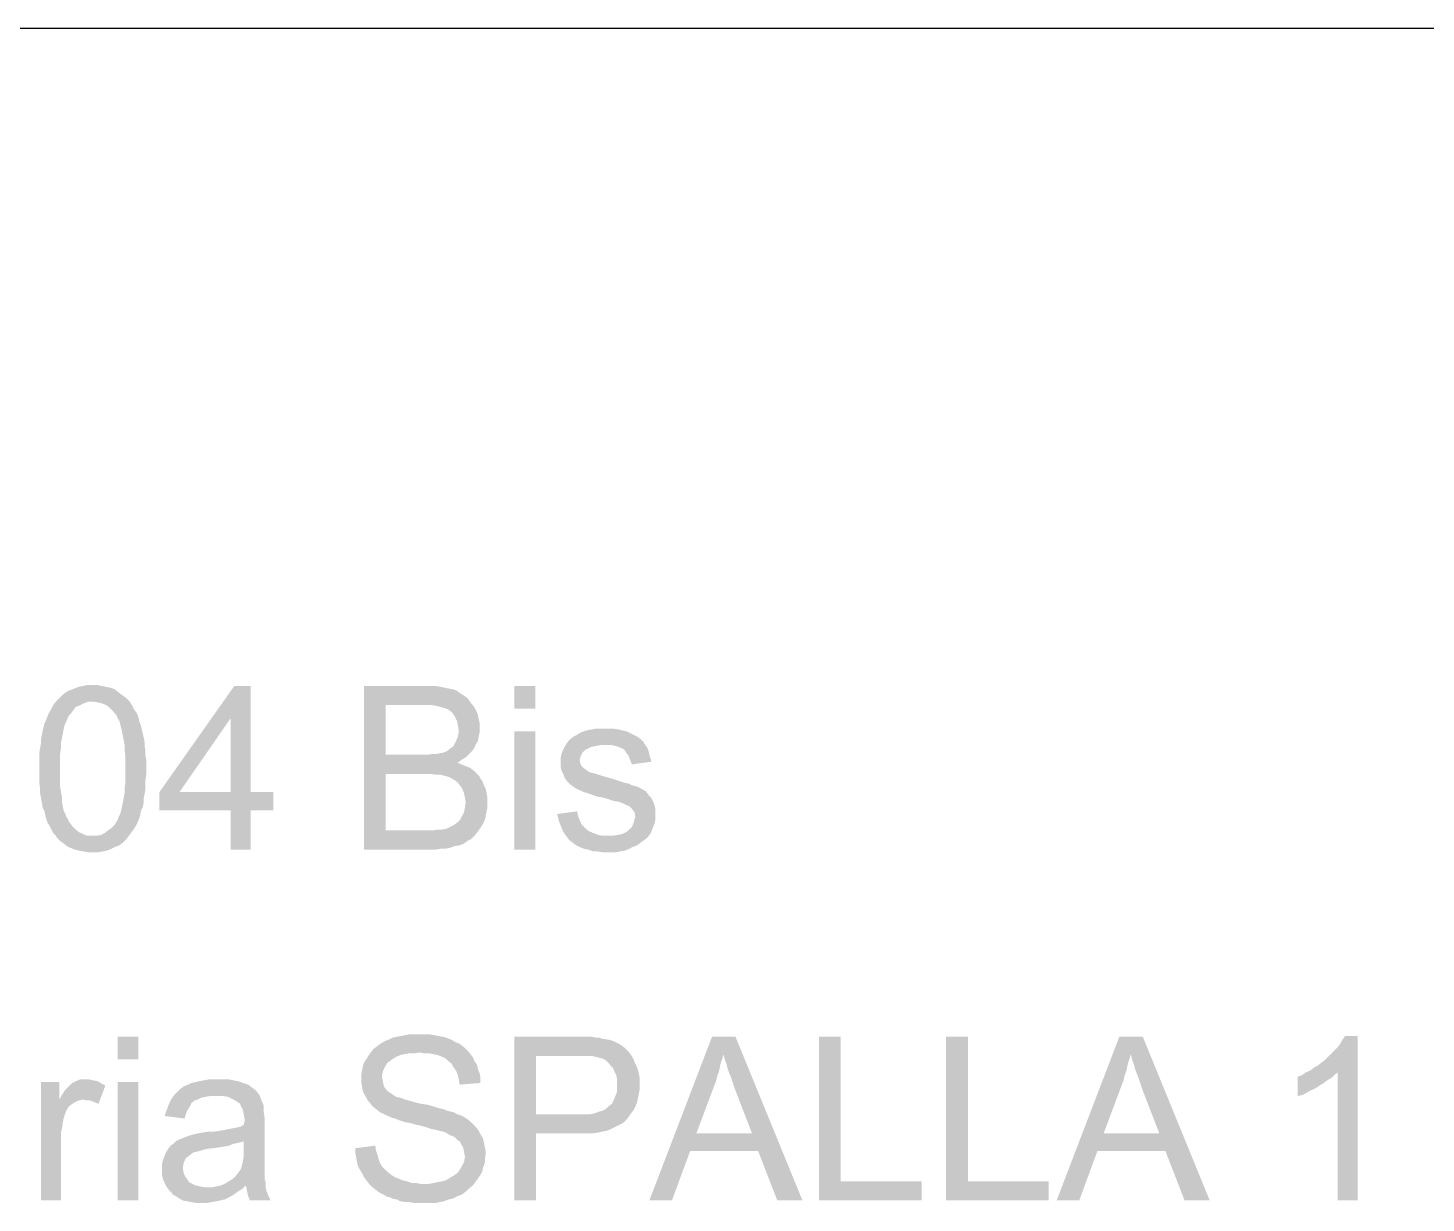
# Model space of a CAD drawing. Header units: millimetres. Extents: x -35.3 to 0.3, y 0.4 to 20.6.
# Drawn here: x -4.652 to -3.313, y 2.654 to 3.779 of the extents above; entities that cross this region are included whole.
import ezdxf

# ---------------------------------------------------------------- set-up
doc = ezdxf.new("R2010")
doc.units = ezdxf.units.MM
doc.layers.add('PDF _Geometria', color=7, linetype='Continuous')
doc.layers.add('PDF _Riempimenti solidi', color=7, linetype='Continuous')

msp = doc.modelspace()

# ---------------------------------------------------------------- hatches: boundary and pattern name
at = {"layer": 'PDF _Riempimenti solidi', "transparency": 33554559}
for points in [[(-4.5902, 3.1502), (-4.5952, 3.1502), (-4.6035, 3.1485), (-4.6118, 3.1452), (-4.6152, 3.1435), (-4.6185, 3.141), (-4.6193, 3.1402), (-4.6252, 3.1343), (-4.5885, 3.1343), (-4.5843, 3.1335), (-4.581, 3.1327), (-4.5768, 3.131), (-4.5735, 3.1285), (-4.5702, 3.1252), (-4.5677, 3.1218), (-4.5668, 3.121), (-4.566, 3.1185), (-4.5643, 3.116), (-4.5635, 3.1127), (-4.5618, 3.106), (-4.5602, 3.0977), (-4.5593, 3.0927), (-4.5593, 3.0877), (-4.5585, 3.0818), (-4.5585, 3.0568), (-4.5593, 3.0518), (-4.5593, 3.0468), (-4.5602, 3.0418), (-4.561, 3.0377), (-4.5618, 3.0335), (-4.5635, 3.0268), (-4.5652, 3.0235), (-4.566, 3.021), (-4.5677, 3.0185), (-4.5685, 3.0168), (-4.5718, 3.0135), (-4.5785, 3.0085), (-4.5818, 3.0068), (-4.586, 3.006), (-4.5902, 3.006), (-4.6243, 3.0043), (-4.621, 3.001), (-4.6177, 2.9985), (-4.6143, 2.996), (-4.611, 2.9943), (-4.6068, 2.9927), (-4.6035, 2.9918), (-4.5993, 2.991), (-4.5943, 2.9902), (-4.5843, 2.9902), (-4.576, 2.9918), (-4.5718, 2.9935), (-4.5685, 2.9952), (-4.5643, 2.9968), (-4.561, 2.9993), (-4.5602, 3.0002), (-4.5577, 3.0027), (-4.5552, 3.006), (-4.5502, 3.0127), (-4.5477, 3.0168), (-4.546, 3.021), (-4.5443, 3.0252), (-4.5443, 3.0268), (-4.5435, 3.0302), (-4.5418, 3.0335), (-4.541, 3.0377), (-4.541, 3.0418), (-4.5393, 3.0502), (-4.5393, 3.0593), (-4.5385, 3.0652), (-4.5385, 3.0785), (-4.5393, 3.0827), (-4.5393, 3.0877), (-4.5402, 3.0918), (-4.5402, 3.096), (-4.541, 3.1002), (-4.5427, 3.1068), (-4.5435, 3.111), (-4.5452, 3.1152), (-4.546, 3.1193), (-4.5477, 3.1235), (-4.5502, 3.1268), (-4.5518, 3.1302), (-4.5543, 3.1343), (-4.5577, 3.1377), (-4.561, 3.1402), (-4.5677, 3.1452), (-4.5685, 3.146), (-4.5727, 3.1477), (-4.5768, 3.1485), (-4.581, 3.1493), (-4.5852, 3.1502)], [(-4.4385, 3.1493), (-4.4543, 3.1493), (-4.526, 3.0477), (-4.526, 3.0302), (-4.4577, 3.0302), (-4.4577, 2.9927), (-4.4385, 2.9927), (-4.4385, 3.0302), (-4.4168, 3.0302), (-4.4168, 3.0477), (-4.5068, 3.0477), (-4.4577, 3.1185)], [(-4.4385, 3.1493), (-4.4577, 3.1185), (-4.4577, 3.0477), (-4.5068, 3.0477), (-4.4385, 3.0477)], [(-4.271, 3.1493), (-4.3302, 3.1493), (-4.3302, 2.9927), (-4.261, 2.9927), (-4.2568, 2.9935), (-4.2527, 2.9935), (-4.2485, 2.9943), (-4.2452, 2.9952), (-4.2435, 2.996), (-4.2385, 2.9968), (-4.2343, 2.9985), (-4.231, 3.001), (-4.2277, 3.0027), (-4.2268, 3.0035), (-4.2235, 3.0068), (-4.221, 3.0102), (-4.3093, 3.011), (-4.3093, 3.0652), (-4.2218, 3.0652), (-4.2252, 3.0685), (-4.2285, 3.071), (-4.2368, 3.0743), (-4.241, 3.076), (-4.2402, 3.076), (-4.2368, 3.0785), (-4.2327, 3.081), (-4.3093, 3.0835), (-4.3093, 3.131), (-4.226, 3.131), (-4.2285, 3.1343), (-4.231, 3.1377), (-4.2343, 3.1402), (-4.2385, 3.1427), (-4.2418, 3.1452), (-4.2443, 3.146), (-4.2527, 3.1477), (-4.2568, 3.1485), (-4.261, 3.1493), (-4.266, 3.1493)], [(-4.166, 3.1277), (-4.166, 3.1493), (-4.186, 3.1493), (-4.186, 3.1277)], [(-4.6252, 3.1343), (-4.6277, 3.131), (-4.6293, 3.1277), (-4.6318, 3.1235), (-4.6335, 3.1193), (-4.6352, 3.1152), (-4.636, 3.1135), (-4.6368, 3.1102), (-4.6377, 3.1068), (-4.6385, 3.1027), (-4.6393, 3.0985), (-4.6393, 3.0943), (-4.6402, 3.0902), (-4.641, 3.0852), (-4.641, 3.0568), (-4.6402, 3.051), (-4.6402, 3.0468), (-4.6393, 3.0418), (-4.6385, 3.0377), (-4.6377, 3.0327), (-4.636, 3.0293), (-4.6352, 3.0252), (-4.6343, 3.0218), (-4.6327, 3.0177), (-4.631, 3.0152), (-4.6293, 3.0118), (-4.6277, 3.0085), (-4.6252, 3.006), (-4.6243, 3.0043), (-4.5902, 3.006), (-4.5952, 3.006), (-4.5993, 3.0077), (-4.6027, 3.0093), (-4.606, 3.0118), (-4.6093, 3.0152), (-4.6118, 3.0185), (-4.6127, 3.0193), (-4.6135, 3.0218), (-4.6152, 3.0243), (-4.616, 3.0268), (-4.6177, 3.0302), (-4.6185, 3.0343), (-4.6193, 3.0385), (-4.6193, 3.0427), (-4.621, 3.0527), (-4.621, 3.0852), (-4.6202, 3.0902), (-4.6202, 3.0952), (-4.6193, 3.0993), (-4.6177, 3.1077), (-4.6168, 3.1118), (-4.6152, 3.1152), (-4.6143, 3.1177), (-4.6127, 3.121), (-4.611, 3.1227), (-4.6085, 3.126), (-4.606, 3.1293), (-4.6018, 3.131), (-4.5985, 3.1327), (-4.5943, 3.1343), (-4.5902, 3.1343)], [(-4.226, 3.131), (-4.2777, 3.131), (-4.2643, 3.131), (-4.2602, 3.1302), (-4.2568, 3.1293), (-4.2543, 3.1285), (-4.2535, 3.1285), (-4.2493, 3.1268), (-4.246, 3.1243), (-4.2435, 3.121), (-4.2427, 3.1193), (-4.241, 3.116), (-4.2402, 3.1118), (-4.2393, 3.1068), (-4.2393, 3.1052), (-4.2402, 3.101), (-4.2418, 3.0968), (-4.2435, 3.0935), (-4.2443, 3.0918), (-4.251, 3.0868), (-4.2552, 3.0852), (-4.2568, 3.0852), (-4.2602, 3.0843), (-4.2643, 3.0843), (-4.2693, 3.0835), (-4.3093, 3.0835), (-4.2327, 3.081), (-4.2293, 3.0843), (-4.2268, 3.0868), (-4.2243, 3.0902), (-4.2235, 3.0927), (-4.221, 3.0968), (-4.2202, 3.101), (-4.2193, 3.1052), (-4.2193, 3.1135), (-4.2202, 3.1177), (-4.221, 3.1218), (-4.2227, 3.126), (-4.2252, 3.1302)], [(-4.166, 2.9927), (-4.166, 3.106), (-4.186, 3.106), (-4.186, 2.9927)], [(-4.1002, 3.1085), (-4.1085, 3.1085), (-4.1168, 3.1068), (-4.1218, 3.1052), (-4.126, 3.1027), (-4.1293, 3.101), (-4.1302, 3.1002), (-4.1335, 3.0977), (-4.136, 3.0943), (-4.0985, 3.0927), (-4.0927, 3.0927), (-4.0885, 3.0918), (-4.0843, 3.0902), (-4.081, 3.0885), (-4.0793, 3.086), (-4.0768, 3.0827), (-4.0752, 3.0785), (-4.0735, 3.0743), (-4.0552, 3.0768), (-4.0552, 3.0785), (-4.0568, 3.0835), (-4.0577, 3.0877), (-4.0593, 3.091), (-4.0618, 3.0943), (-4.0618, 3.0952), (-4.0652, 3.0985), (-4.0685, 3.101), (-4.0785, 3.106), (-4.0827, 3.1068), (-4.086, 3.1077), (-4.091, 3.1085), (-4.0952, 3.1085)], [(-4.136, 3.0943), (-4.1385, 3.0902), (-4.1393, 3.0885), (-4.141, 3.0843), (-4.1418, 3.0802), (-4.1418, 3.0727), (-4.141, 3.0685), (-4.1393, 3.0652), (-4.1377, 3.061), (-4.1352, 3.0577), (-4.1327, 3.0552), (-4.1293, 3.0527), (-4.1252, 3.0502), (-4.1227, 3.0493), (-4.1193, 3.0477), (-4.116, 3.0468), (-4.1118, 3.0452), (-4.1068, 3.0435), (-4.1018, 3.0427), (-4.096, 3.041), (-4.091, 3.0393), (-4.086, 3.0385), (-4.0818, 3.0368), (-4.0785, 3.0352), (-4.076, 3.0343), (-4.0735, 3.0318), (-4.071, 3.0285), (-4.0702, 3.0243), (-4.071, 3.0218), (-4.0718, 3.0185), (-4.0735, 3.0143), (-4.0768, 3.011), (-4.0793, 3.0093), (-4.0827, 3.0077), (-4.0868, 3.0068), (-4.0918, 3.006), (-4.0968, 3.006), (-4.136, 3.0052), (-4.1335, 3.0018), (-4.1302, 2.9993), (-4.1293, 2.9985), (-4.1268, 2.9968), (-4.1235, 2.9952), (-4.1193, 2.9935), (-4.1152, 2.9927), (-4.111, 2.991), (-4.1068, 2.991), (-4.1018, 2.9902), (-4.0893, 2.9902), (-4.0843, 2.991), (-4.0802, 2.9918), (-4.076, 2.9935), (-4.0727, 2.9952), (-4.0685, 2.9968), (-4.0585, 3.0043), (-4.056, 3.0077), (-4.0552, 3.0093), (-4.0535, 3.0135), (-4.0518, 3.0177), (-4.051, 3.0218), (-4.051, 3.031), (-4.0518, 3.0352), (-4.0535, 3.0393), (-4.0552, 3.0427), (-4.0577, 3.0452), (-4.0602, 3.0485), (-4.0643, 3.051), (-4.0677, 3.0527), (-4.0702, 3.0535), (-4.0735, 3.0543), (-4.0768, 3.056), (-4.081, 3.0568), (-4.086, 3.0585), (-4.091, 3.0602), (-4.0968, 3.0618), (-4.1027, 3.0635), (-4.1077, 3.0652), (-4.111, 3.066), (-4.1135, 3.0668), (-4.1143, 3.0668), (-4.1177, 3.0693), (-4.121, 3.0718), (-4.1227, 3.0743), (-4.1235, 3.0785), (-4.1227, 3.0818), (-4.121, 3.0852), (-4.1177, 3.0885), (-4.116, 3.0893), (-4.1127, 3.091), (-4.1085, 3.0918), (-4.1043, 3.0927), (-4.0985, 3.0927)], [(-4.2218, 3.0652), (-4.2727, 3.0652), (-4.266, 3.0652), (-4.261, 3.0643), (-4.2568, 3.0643), (-4.2502, 3.0627), (-4.2477, 3.0618), (-4.2435, 3.0593), (-4.2402, 3.0568), (-4.2377, 3.0535), (-4.236, 3.051), (-4.2343, 3.0468), (-4.2335, 3.0427), (-4.2327, 3.0385), (-4.2327, 3.0377), (-4.2335, 3.0327), (-4.2343, 3.0285), (-4.2377, 3.0218), (-4.241, 3.0185), (-4.2443, 3.016), (-4.2477, 3.0143), (-4.251, 3.0127), (-4.256, 3.0118), (-4.2602, 3.0118), (-4.2643, 3.011), (-4.3093, 3.011), (-4.221, 3.0102), (-4.2185, 3.0135), (-4.216, 3.0177), (-4.2143, 3.021), (-4.2127, 3.0293), (-4.2118, 3.0335), (-4.2118, 3.0418), (-4.2127, 3.0468), (-4.2135, 3.051), (-4.2152, 3.0543), (-4.2168, 3.0585), (-4.2193, 3.0618), (-4.2193, 3.0627)], [(-4.126, 3.0293), (-4.1452, 3.0268), (-4.1443, 3.0243), (-4.1435, 3.0202), (-4.1418, 3.016), (-4.1402, 3.0118), (-4.1385, 3.0085), (-4.136, 3.0052), (-4.0968, 3.006), (-4.1018, 3.006), (-4.106, 3.0068), (-4.1102, 3.0085), (-4.1143, 3.0102), (-4.1168, 3.0118), (-4.1193, 3.0143), (-4.1218, 3.0168), (-4.1252, 3.0252)], [(-4.546, 2.7918), (-4.546, 2.8135), (-4.566, 2.8135), (-4.566, 2.7918)], [(-4.2777, 2.816), (-4.2852, 2.816), (-4.2902, 2.8152), (-4.2943, 2.8143), (-4.2985, 2.8135), (-4.3027, 2.8127), (-4.306, 2.811), (-4.3102, 2.8093), (-4.3143, 2.8068), (-4.3177, 2.8043), (-4.321, 2.8018), (-4.326, 2.7952), (-4.3268, 2.7935), (-4.3293, 2.7902), (-4.331, 2.786), (-4.3318, 2.7818), (-4.3327, 2.7777), (-4.3327, 2.7702), (-4.3318, 2.7652), (-4.331, 2.761), (-4.3293, 2.7577), (-4.3268, 2.7535), (-4.3268, 2.7527), (-4.3243, 2.7502), (-4.3218, 2.7468), (-4.3185, 2.7443), (-4.3143, 2.741), (-4.3102, 2.7393), (-4.3093, 2.7385), (-4.3068, 2.7377), (-4.3035, 2.736), (-4.3002, 2.7352), (-4.296, 2.7335), (-4.291, 2.7318), (-4.286, 2.731), (-4.2802, 2.7293), (-4.276, 2.7285), (-4.2702, 2.7268), (-4.2652, 2.7252), (-4.261, 2.7243), (-4.2577, 2.7235), (-4.2543, 2.7227), (-4.2518, 2.7218), (-4.2477, 2.7193), (-4.2435, 2.7177), (-4.241, 2.7152), (-4.2377, 2.7127), (-4.2377, 2.7118), (-4.2352, 2.7077), (-4.2343, 2.7035), (-4.2335, 2.6993), (-4.2335, 2.6977), (-4.2343, 2.6935), (-4.236, 2.6902), (-4.2385, 2.686), (-4.2402, 2.6835), (-4.2435, 2.681), (-4.2477, 2.6785), (-4.2518, 2.676), (-4.2552, 2.6752), (-4.2635, 2.6735), (-4.2677, 2.6727), (-4.3252, 2.6727), (-4.3218, 2.6693), (-4.3152, 2.6643), (-4.3118, 2.6627), (-4.3077, 2.6602), (-4.306, 2.6602), (-4.3027, 2.6585), (-4.2985, 2.6577), (-4.2952, 2.656), (-4.2902, 2.6552), (-4.286, 2.6552), (-4.2818, 2.6543), (-4.2618, 2.6543), (-4.2577, 2.6552), (-4.2535, 2.656), (-4.2493, 2.6577), (-4.2452, 2.6585), (-4.2418, 2.6602), (-4.2402, 2.661), (-4.236, 2.6627), (-4.2327, 2.6652), (-4.2293, 2.6685), (-4.226, 2.671), (-4.2235, 2.6743), (-4.221, 2.6777), (-4.2193, 2.6802), (-4.2168, 2.6843), (-4.216, 2.6885), (-4.2143, 2.6927), (-4.2143, 2.6968), (-4.2135, 2.701), (-4.2135, 2.7035), (-4.2143, 2.7077), (-4.216, 2.716), (-4.2185, 2.7202), (-4.2202, 2.7235), (-4.2227, 2.7268), (-4.2252, 2.7293), (-4.2285, 2.7327), (-4.2318, 2.7352), (-4.236, 2.7377), (-4.2402, 2.7393), (-4.241, 2.7393), (-4.2435, 2.741), (-4.2502, 2.7427), (-4.2543, 2.7443), (-4.2585, 2.7452), (-4.2635, 2.7468), (-4.2693, 2.7485), (-4.2752, 2.7493), (-4.2793, 2.7502), (-4.291, 2.7535), (-4.2952, 2.7552), (-4.2993, 2.756), (-4.3043, 2.7593), (-4.3068, 2.761), (-4.3085, 2.7627), (-4.311, 2.766), (-4.3118, 2.7702), (-4.3127, 2.7743), (-4.3127, 2.7768), (-4.3118, 2.781), (-4.3102, 2.7843), (-4.3077, 2.7885), (-4.3043, 2.791), (-4.2993, 2.7943), (-4.2952, 2.796), (-4.2918, 2.7968), (-4.2868, 2.7977), (-4.2818, 2.7977), (-4.2768, 2.7985), (-4.2293, 2.7985), (-4.2318, 2.801), (-4.2352, 2.8043), (-4.2385, 2.8068), (-4.2427, 2.8085), (-4.2468, 2.811), (-4.2477, 2.811), (-4.251, 2.8127), (-4.2635, 2.8152), (-4.2685, 2.816), (-4.2727, 2.816)], [(-4.1268, 2.8135), (-4.186, 2.8135), (-4.186, 2.6568), (-4.1652, 2.6568), (-4.1652, 2.721), (-4.111, 2.721), (-4.106, 2.7218), (-4.1018, 2.7227), (-4.0977, 2.7235), (-4.0935, 2.7252), (-4.0835, 2.7302), (-4.081, 2.7318), (-4.0785, 2.7343), (-4.0768, 2.7368), (-4.1652, 2.7393), (-4.1652, 2.7952), (-4.1252, 2.7952), (-4.0743, 2.796), (-4.0768, 2.7993), (-4.0802, 2.8027), (-4.0835, 2.8052), (-4.086, 2.8068), (-4.0893, 2.8085), (-4.0935, 2.8102), (-4.0977, 2.811), (-4.1027, 2.8118), (-4.1043, 2.8127), (-4.1077, 2.8127), (-4.1118, 2.8135), (-4.121, 2.8135)], [(-3.9743, 2.8135), (-3.9968, 2.8135), (-4.0568, 2.6568), (-4.0352, 2.6568), (-4.0177, 2.7043), (-3.9527, 2.7043), (-4.0118, 2.721), (-3.9943, 2.7677), (-3.9927, 2.7718), (-3.9918, 2.776), (-3.9902, 2.7802), (-3.9893, 2.7843), (-3.9885, 2.7885), (-3.9868, 2.7927), (-3.986, 2.7968)], [(-3.9743, 2.8135), (-3.986, 2.7968), (-3.9852, 2.7943), (-3.9843, 2.791), (-3.9827, 2.7868), (-3.9818, 2.7827), (-3.9802, 2.7785), (-3.9785, 2.7743), (-3.9768, 2.7693), (-3.9752, 2.7643), (-3.9585, 2.721), (-4.0118, 2.721), (-3.9527, 2.7043), (-3.9343, 2.6568), (-3.9102, 2.6568)], [(-3.8735, 2.8135), (-3.8943, 2.8135), (-3.8943, 2.6568), (-3.796, 2.6568), (-3.796, 2.6752), (-3.8735, 2.6752)], [(-3.7518, 2.8135), (-3.7727, 2.8135), (-3.7727, 2.6568), (-3.6743, 2.6568), (-3.6743, 2.6752), (-3.7518, 2.6752)], [(-3.5843, 2.8135), (-3.6068, 2.8135), (-3.6668, 2.6568), (-3.6452, 2.6568), (-3.6277, 2.7043), (-3.5627, 2.7043), (-3.6218, 2.721), (-3.6043, 2.7677), (-3.6027, 2.7718), (-3.6018, 2.776), (-3.6002, 2.7802), (-3.5993, 2.7843), (-3.5985, 2.7885), (-3.5968, 2.7927), (-3.596, 2.7968)], [(-3.5843, 2.8135), (-3.596, 2.7968), (-3.5952, 2.7943), (-3.5943, 2.791), (-3.5927, 2.7868), (-3.5918, 2.7827), (-3.5885, 2.7743), (-3.5868, 2.7693), (-3.5852, 2.7643), (-3.5685, 2.721), (-3.6218, 2.721), (-3.5627, 2.7043), (-3.5443, 2.6568), (-3.5202, 2.6568)], [(-3.3785, 2.8143), (-3.391, 2.8143), (-3.391, 2.8135), (-3.3935, 2.8102), (-3.3952, 2.8068), (-3.3977, 2.8035), (-3.4043, 2.7968), (-3.4077, 2.7935), (-3.4102, 2.791), (-3.4168, 2.786), (-3.421, 2.7835), (-3.4243, 2.781), (-3.3977, 2.7793), (-3.3977, 2.6568), (-3.3785, 2.6568)], [(-4.2293, 2.7985), (-4.2768, 2.7985), (-4.2727, 2.7977), (-4.2677, 2.7977), (-4.2635, 2.7968), (-4.2593, 2.796), (-4.2552, 2.7943), (-4.2518, 2.7927), (-4.2493, 2.7902), (-4.246, 2.7877), (-4.2443, 2.7843), (-4.2418, 2.781), (-4.2402, 2.7768), (-4.2393, 2.7727), (-4.2385, 2.7677), (-4.2185, 2.7693), (-4.2185, 2.7743), (-4.2193, 2.7785), (-4.221, 2.7827), (-4.2218, 2.7868), (-4.2243, 2.7902), (-4.226, 2.7943), (-4.2268, 2.7952)], [(-4.0743, 2.796), (-4.1252, 2.7952), (-4.1118, 2.7952), (-4.1018, 2.7927), (-4.0985, 2.791), (-4.0952, 2.7877), (-4.0927, 2.7843), (-4.0918, 2.7843), (-4.0902, 2.7802), (-4.0885, 2.7768), (-4.0877, 2.7727), (-4.0877, 2.761), (-4.0893, 2.7568), (-4.091, 2.7527), (-4.0927, 2.7493), (-4.096, 2.7468), (-4.0985, 2.7443), (-4.1018, 2.7427), (-4.1052, 2.7418), (-4.1093, 2.7402), (-4.1135, 2.7393), (-4.1652, 2.7393), (-4.0768, 2.7368), (-4.0743, 2.7402), (-4.0718, 2.7435), (-4.0702, 2.7468), (-4.0685, 2.751), (-4.0668, 2.7593), (-4.066, 2.7635), (-4.066, 2.7735), (-4.0668, 2.7777), (-4.0677, 2.7818), (-4.0693, 2.786), (-4.071, 2.7893), (-4.0718, 2.7918)], [(-4.5977, 2.7727), (-4.6018, 2.7727), (-4.606, 2.771), (-4.6093, 2.7693), (-4.611, 2.7677), (-4.6135, 2.7652), (-4.6168, 2.7618), (-4.6193, 2.7577), (-4.6218, 2.7535), (-4.5985, 2.7535), (-4.5968, 2.7527), (-4.5927, 2.7527), (-4.5843, 2.7493), (-4.5777, 2.7668), (-4.581, 2.7685), (-4.5852, 2.771), (-4.5893, 2.7718), (-4.5935, 2.7727)], [(-4.4693, 2.7727), (-4.4785, 2.7727), (-4.4835, 2.7718), (-4.4877, 2.771), (-4.491, 2.7702), (-4.4952, 2.7693), (-4.4985, 2.7677), (-4.5027, 2.766), (-4.506, 2.7635), (-4.5093, 2.7602), (-4.5118, 2.7577), (-4.4718, 2.7568), (-4.4652, 2.7568), (-4.4602, 2.756), (-4.4535, 2.7527), (-4.4502, 2.7502), (-4.4493, 2.7502), (-4.4477, 2.7468), (-4.446, 2.7435), (-4.4452, 2.7393), (-4.4443, 2.7343), (-4.4443, 2.7335), (-4.4452, 2.7293), (-4.4477, 2.7277), (-4.451, 2.7268), (-4.4593, 2.7252), (-4.4635, 2.7243), (-4.4685, 2.7235), (-4.4735, 2.7227), (-4.4793, 2.7227), (-4.4893, 2.721), (-4.4927, 2.7202), (-4.496, 2.7193), (-4.4985, 2.7185), (-4.5027, 2.7168), (-4.5068, 2.7152), (-4.4452, 2.7135), (-4.4452, 2.6993), (-4.446, 2.6943), (-4.4468, 2.691), (-4.4477, 2.6877), (-4.4485, 2.686), (-4.451, 2.6827), (-4.4535, 2.6793), (-4.4568, 2.6768), (-4.461, 2.6743), (-4.4635, 2.6727), (-4.4677, 2.671), (-4.4435, 2.671), (-4.4427, 2.6693), (-4.4418, 2.6643), (-4.441, 2.661), (-4.4393, 2.6568), (-4.4193, 2.6568), (-4.4202, 2.6585), (-4.4218, 2.6618), (-4.4235, 2.666), (-4.4243, 2.6702), (-4.4243, 2.6743), (-4.4252, 2.6777), (-4.4252, 2.736), (-4.426, 2.741), (-4.426, 2.7477), (-4.4268, 2.7493), (-4.4285, 2.7535), (-4.4302, 2.7577), (-4.4327, 2.761), (-4.4343, 2.7627), (-4.4377, 2.7652), (-4.441, 2.7677), (-4.446, 2.7693), (-4.4477, 2.7702), (-4.451, 2.771), (-4.4593, 2.7727), (-4.4643, 2.7727)], [(-3.4243, 2.781), (-3.4285, 2.7793), (-3.4318, 2.7768), (-3.436, 2.7752), (-3.436, 2.756), (-3.436, 2.7568), (-3.4318, 2.7577), (-3.4285, 2.7593), (-3.4243, 2.7618), (-3.4202, 2.7635), (-3.416, 2.766), (-3.4152, 2.7668), (-3.411, 2.7693), (-3.4077, 2.7718), (-3.4035, 2.7743), (-3.401, 2.7768), (-3.3977, 2.7793)], [(-4.6218, 2.7702), (-4.6393, 2.7702), (-4.6393, 2.6568), (-4.6202, 2.6568), (-4.6202, 2.7218), (-4.6193, 2.726), (-4.6185, 2.731), (-4.6177, 2.7352), (-4.6168, 2.7385), (-4.6152, 2.7427), (-4.6127, 2.7468), (-4.6093, 2.7493), (-4.6068, 2.751), (-4.6027, 2.7527), (-4.5985, 2.7535), (-4.6218, 2.7535)], [(-4.546, 2.6568), (-4.546, 2.7702), (-4.566, 2.7702), (-4.566, 2.6568)], [(-4.5118, 2.7577), (-4.5143, 2.7543), (-4.516, 2.751), (-4.5177, 2.7468), (-4.5193, 2.7427), (-4.521, 2.7377), (-4.5018, 2.7352), (-4.501, 2.7385), (-4.4993, 2.7427), (-4.4968, 2.7468), (-4.4952, 2.7502), (-4.4918, 2.7527), (-4.4893, 2.7535), (-4.486, 2.7552), (-4.4818, 2.756), (-4.4777, 2.7568), (-4.4718, 2.7568)], [(-4.5068, 2.7152), (-4.5102, 2.7135), (-4.5118, 2.7118), (-4.5152, 2.7093), (-4.5177, 2.706), (-4.5202, 2.7018), (-4.521, 2.6993), (-4.5227, 2.6952), (-4.5235, 2.691), (-4.5235, 2.6818), (-4.5227, 2.6777), (-4.521, 2.6735), (-4.5193, 2.6702), (-4.5168, 2.6668), (-4.5135, 2.6635), (-4.5135, 2.6627), (-4.5102, 2.661), (-4.5068, 2.6585), (-4.5035, 2.6568), (-4.4993, 2.656), (-4.4952, 2.6552), (-4.4902, 2.6543), (-4.481, 2.6543), (-4.476, 2.6552), (-4.4718, 2.656), (-4.4635, 2.6577), (-4.4585, 2.6602), (-4.4543, 2.6627), (-4.451, 2.6652), (-4.4468, 2.6677), (-4.4802, 2.6693), (-4.4818, 2.6693), (-4.4868, 2.6702), (-4.491, 2.671), (-4.4977, 2.6743), (-4.4985, 2.676), (-4.501, 2.6793), (-4.5027, 2.6827), (-4.5035, 2.6877), (-4.5035, 2.6885), (-4.5027, 2.6927), (-4.501, 2.6968), (-4.5002, 2.6977), (-4.4968, 2.7002), (-4.4935, 2.7027), (-4.4902, 2.7035), (-4.4868, 2.7043), (-4.4818, 2.706), (-4.476, 2.7068), (-4.4743, 2.7068), (-4.4685, 2.7077), (-4.4635, 2.7085), (-4.4593, 2.7093), (-4.4552, 2.711), (-4.451, 2.7118), (-4.4477, 2.7127), (-4.4452, 2.7135)], [(-4.3193, 2.7093), (-4.3385, 2.7068), (-4.3385, 2.7035), (-4.3377, 2.6985), (-4.336, 2.6902), (-4.3343, 2.6868), (-4.3318, 2.6827), (-4.3302, 2.6793), (-4.3277, 2.676), (-4.3252, 2.6727), (-4.2727, 2.6727), (-4.276, 2.6727), (-4.2802, 2.6735), (-4.2843, 2.6735), (-4.2893, 2.6752), (-4.2927, 2.676), (-4.2968, 2.6777), (-4.2993, 2.6785), (-4.3035, 2.681), (-4.3068, 2.6835), (-4.3102, 2.6868), (-4.3127, 2.6893), (-4.3143, 2.6918), (-4.316, 2.696), (-4.3168, 2.6993), (-4.3185, 2.7043)], [(-4.4677, 2.671), (-4.4718, 2.6702), (-4.476, 2.6693), (-4.4802, 2.6693), (-4.4468, 2.6677), (-4.4435, 2.671)]]:
    msp.add_hatch(color=256, dxfattribs=at).paths.add_polyline_path(points)

# ---------------------------------------------------------------- linework, layer by layer
at = {"layer": 'PDF _Geometria', "lineweight": 25}
msp.add_lwpolyline([(-7.4177, 3.7793), (0.0615, 3.7793)], dxfattribs=at)

doc.saveas('drawing.dxf')
